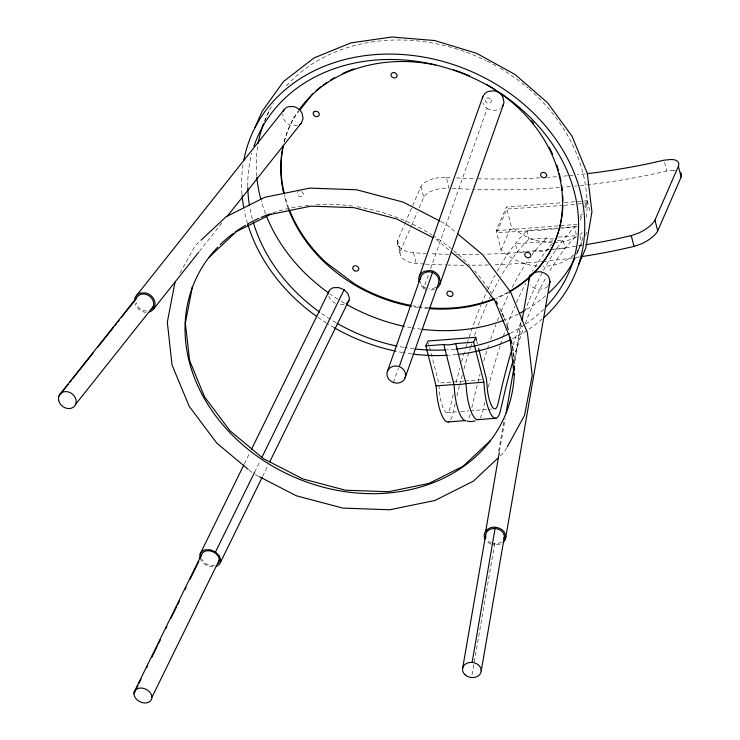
<?xml version="1.0" encoding="UTF-8"?>
<svg xmlns="http://www.w3.org/2000/svg" width="740" height="740" viewBox="0 0 740 740"><rect width="100%" height="100%" fill="white"/><g stroke="black" fill="none" stroke-linecap="round" stroke-linejoin="round"><path stroke-width="0.56" stroke-dasharray="3.7 2.78" d="M500.148 544.122L494.681 544.89L494.727 543.659L471.602 677.535M498.649 451.197L503.755 421.661M514.744 358.049L521.015 321.687M499.472 451.456L505.161 418.507M515.17 360.574L521.645 323.084M453.195 394.697L449.929 408.721A16.049 4.884 85.6 0 1 445.119 411.431L443.963 409.655A23.356 7.113 85.6 0 1 439.532 392.357L438.913 385.124M455.165 403.633L452.307 415.871A25.493 7.761 85.6 0 1 450.447 420.154M456.95 395.909L457.459 393.699A628.723 191.41 85.6 0 1 459.364 386.058M471.815 407.768L475.376 392.311A628.723 191.41 85.6 0 1 480.094 374.005M484.774 402.421L482.166 413.558A25.493 7.761 85.6 0 1 480.306 417.832M426.194 289.571L423.641 288.267L429.034 273.014M430.569 268.657L487.188 108.512L485.042 106.671L482.813 102.749M393.356 382.488L398.333 368.418M264.939 120.518L268.953 111.287M293.789 118.15L298.831 111.398M424.242 264.014L416.259 263.542A22.848 11.766 -4.7 0 1 409.054 262.08L406.991 261.239A22.33 11.664 -2.5 0 1 400.303 251.165L397.574 240.352L404.466 224.507M404.919 223.452L420.995 186.471A21.867 11.433 -2.5 0 1 435.536 178.238M400.34 251.165L411.366 225.811M411.819 224.756L417.332 212.075M419.173 207.847L423.761 197.284A21.867 11.433 -2.5 0 1 438.302 189.052L440.947 188.608A22.394 11.535 -4.7 0 1 449.06 188.108L446.294 177.295A22.394 11.535 -4.7 0 0 438.182 177.794L435.527 178.229M537.37 266.104A51.347 42.421 23.5 0 1 501.082 249.99L496.142 230.649L506.401 207.043L563.334 202.64M501.082 249.99L511.34 226.385L506.401 207.043M580.114 217.209L582.787 211.057M584.572 206.95L587.245 200.79L583.832 201.058M580.16 220.187L582.843 214.036M585.516 207.875L587.745 202.742L584.415 203.158M576.22 254.393L581.131 243.108M585.488 235.505L587.273 231.398M244.385 463.804L249.972 452.399M254.643 472.166L260.23 460.77M262.608 476.43L268.195 465.025M180.014 273.032L195.12 245.773L200.142 241.046M506.678 447.95L504.44 451.983L500.249 455.923M437.312 239.751L437.858 239.057M199.384 251.36L222.379 222.426M557.868 228.059L527.158 230.445L519.443 238.687A638.158 194.278 85.6 0 0 497.206 271.256M553.76 238.854A14.365 13.181 43.1 0 1 546.536 238.058L528.628 239.446L520.979 247.623A628.723 191.41 85.6 0 0 500.804 276.631M546.536 238.058L538.887 246.235A628.723 191.41 85.6 0 0 532.032 254.819M552.364 243.673L550.828 245.301A628.723 191.41 85.6 0 0 532.421 271.303M576.21 234.617L574.924 226.736L567.219 234.978A638.158 194.278 85.6 0 0 525.058 310.689M434.473 289.581L428.978 290.246M673.576 170.302L666.832 170.996L650.562 174.649A718.836 593.832 23.5 0 1 578.023 185.842M297.415 125.633L292.207 125.8A10.786 9.01 38.5 0 1 283.67 119.047L282.625 113.932M344.146 304.399L338.911 304.464M577.737 203.99L583.296 203.297M577.487 226.347L561.891 228.188M563.214 205.415L506.909 209.022L496.642 232.628L537.305 230.482L557.423 228.605M564.333 205.313L575.507 204.268M564.472 202.547L582.695 201.141M496.142 230.649L576.987 224.396M559.005 227.976L574.924 226.736M558.487 237.124L576.395 235.736L568.745 243.913A628.723 191.41 85.6 0 0 548.581 272.921M552.854 240.972L515.327 243.886L517.427 252.1L525.261 251.489M557.405 240.62L563.094 240.176L565.193 248.39L550.643 249.519M526.38 251.406L535.335 250.712A14.116 11.664 23.5 0 0 547.285 249.787L549.524 249.611M463.758 381.109L438.737 383.052L428.543 343.231M464.896 381.026L481.953 379.703M447.284 412.541L456.386 411.838M460.928 411.486L468.892 410.867M470.029 410.774L487.096 409.451M488.234 409.359L491.638 409.1M446.294 177.295L451.992 177.628M456.562 177.896L462.269 178.238A718.836 593.832 23.5 0 0 475.839 178.719M452.482 188.312L465.035 189.052A718.836 593.832 23.5 0 0 471.824 189.32M397.537 240.352A22.33 11.664 -2.5 0 0 404.243 250.407L406.288 251.267A22.848 11.766 -4.7 0 0 413.493 252.729L426.046 253.469M425.389 264.078L432.234 264.485A718.836 593.832 23.5 0 0 446.932 264.994M145.983 312.289L144.208 312.114A10.786 9.01 38.5 0 1 135.67 305.361L134.8 302.817M213.028 566.896L210.317 566.627A11.1 8.186 26.1 0 1 201.225 560.568L200.179 558.321M487.188 108.512L492.535 110.482L498.029 109.825A10.786 9.685 19.5 0 0 500.36 108.53M441.012 221.602L446.128 224.238L455.683 232.212M255.374 474.673L259.472 476.782M436.138 239.307L449.356 250.342M248.982 469.993L252.46 472.897M423.641 288.267L419.885 284.188M328.773 296.157L329.827 298.405A11.1 8.186 26.1 0 0 336.2 303.622M664.622 162.347L666.832 170.996M476.884 341.732L477.448 343.943M420.995 186.471L423.761 197.284M413.493 252.729L416.259 263.542M397.371 243.164L400.137 253.977M587.245 200.79L590.243 212.51M579.975 236.115L581.918 243.71A51.347 42.421 23.5 0 1 577.163 251.23M527.158 230.445L528.628 239.446M573.704 254.884A51.347 42.421 23.5 0 1 543.012 266.308M582.445 232.619A51.347 42.421 23.5 0 1 579.994 234.488M576.488 236.708A51.347 42.421 23.5 0 1 553.27 242.702M552.123 242.702A51.347 42.421 23.5 0 1 511.34 226.385M673.557 170.329A21.932 8.973 -25.4 0 1 675.454 170.394M582.343 245.245A718.836 593.832 23.5 0 1 553.437 249.25M549.052 249.75A718.836 593.832 23.5 0 1 530.321 251.609M523.689 252.155A718.836 593.832 23.5 0 1 484.682 254.181M479.076 254.301A718.836 593.832 23.5 0 1 454.323 254.375M448.69 254.282A718.836 593.832 23.5 0 1 429.468 253.672M585.137 173.946A718.836 593.832 23.5 0 1 577.459 174.797M573.056 175.251A718.836 593.832 23.5 0 1 568.644 175.676M567.543 175.787A718.836 593.832 23.5 0 1 562.021 176.277M556.489 176.721A718.836 593.832 23.5 0 1 547.609 177.36M539.821 177.831A718.836 593.832 23.5 0 1 476.967 178.747M579.42 256.937A718.836 593.832 23.5 0 1 575.998 257.446M572.575 257.936A718.836 593.832 23.5 0 1 545.223 261.275M544.122 261.387A718.836 593.832 23.5 0 1 493.043 264.818M488.566 264.957A718.836 593.832 23.5 0 1 469.484 265.253M463.86 265.253A718.836 593.832 23.5 0 1 448.061 265.022M576.923 185.953A718.836 593.832 23.5 0 1 574.721 186.175M570.309 186.6A718.836 593.832 23.5 0 1 563.677 187.183M559.255 187.535A718.836 593.832 23.5 0 1 472.953 189.357M513.255 344.933A638.158 194.278 85.6 0 1 520.858 321.983M456.081 382.506A638.158 194.278 85.6 0 1 459.771 368.381M461.621 361.721A638.158 194.278 85.6 0 1 465.155 349.715M465.812 347.578A638.158 194.278 85.6 0 1 466.811 344.396M467.144 343.351A638.158 194.278 85.6 0 1 481.065 304.963M481.49 303.937A638.158 194.278 85.6 0 1 487.41 290.524M487.882 289.507A638.158 194.278 85.6 0 1 495.051 275.206M459.642 384.985A628.723 191.41 85.6 0 1 462.472 374.348M464.008 368.835A628.723 191.41 85.6 0 1 470.252 348.226M470.603 347.134A628.723 191.41 85.6 0 1 471.667 343.887M474.571 335.424A628.723 191.41 85.6 0 1 476.791 329.245M478.299 325.202A628.723 191.41 85.6 0 1 487.087 303.807M489.408 298.701A628.723 191.41 85.6 0 1 490.352 296.694M492.248 292.762A628.723 191.41 85.6 0 1 499.065 279.711M483.803 360.944A628.723 191.41 85.6 0 1 487.114 350.122M487.466 349.021A628.723 191.41 85.6 0 1 489.233 343.582M490.666 339.29A628.723 191.41 85.6 0 1 495.837 324.814M497.354 320.827A628.723 191.41 85.6 0 1 499.408 315.61M501.082 311.531A628.723 191.41 85.6 0 1 509.213 293.327M512.228 287.231A628.723 191.41 85.6 0 1 528.896 259.167M488.4 387.002A628.723 191.41 85.6 0 1 500.111 345.904M500.462 344.812A628.723 191.41 85.6 0 1 502.608 338.365M503.329 336.247A628.723 191.41 85.6 0 1 505.531 329.994M507.029 325.905A628.723 191.41 85.6 0 1 514.707 306.591M516.483 302.531A628.723 191.41 85.6 0 1 525.742 283.272M515.586 352.249A628.723 191.41 85.6 0 1 523.448 328.606M525.317 323.5A628.723 191.41 85.6 0 1 546.305 276.964M470.214 414.483A25.493 7.761 85.6 0 1 467.625 419.654M507.557 292.411A144.615 119.473 23.5 0 1 496.059 297.887M428.525 307.785A144.615 119.473 23.5 0 1 412.929 305.759M289.035 208.828A144.615 119.473 23.5 0 1 284.53 194.638M284.225 141.951A144.615 119.473 23.5 0 1 294.15 117.336M545.482 295.907A169.774 140.249 23.5 0 1 525.308 310.18M518.259 313.982A169.774 140.249 23.5 0 1 504.662 319.976M421.273 329.207A169.774 140.249 23.5 0 1 412.263 327.875M411.144 327.681A169.774 140.249 23.5 0 1 405.511 326.59M344.581 303.252A169.774 140.249 23.5 0 1 338.689 299.7M337.718 299.08A169.774 140.249 23.5 0 1 330.068 293.983M265.503 213.749A169.774 140.249 23.5 0 1 261.164 200.605M256.715 176.166A169.774 140.249 23.5 0 1 257.927 144.716M264.319 121.628A169.774 140.249 23.5 0 1 273.384 103.369M286.445 85.868A169.774 140.249 23.5 0 1 486.032 60.615M487.068 61.133A169.774 140.249 23.5 0 1 496.272 65.999M500.277 68.302A169.774 140.249 23.5 0 1 528.073 88.143M528.934 88.883A169.774 140.249 23.5 0 1 586.404 218.494M582.769 237.688A169.774 140.249 23.5 0 1 576.109 255.772M494.681 544.89A10.786 8.63 9.8 0 1 491.887 544.381M490.99 544.085A10.786 8.63 9.8 0 1 487.096 541.736M501.433 541.995A9.435 7.548 9.8 0 1 492.304 543.197M491.536 542.929A9.435 7.548 9.8 0 1 486.735 539.192M542.309 318.912A176.083 145.465 23.5 0 1 527.944 329.837M526.991 330.456A176.083 145.465 23.5 0 1 512.024 338.939M456.589 354.553A176.083 145.465 23.5 0 1 448.644 355.219M411.865 353.942A176.083 145.465 23.5 0 1 403.901 352.749M402.764 352.555A176.083 145.465 23.5 0 1 397.075 351.472M334.351 327.774A176.083 145.465 23.5 0 1 327.394 323.611M326.414 323.001A176.083 145.465 23.5 0 1 317.719 317.192M247.502 223.397A176.083 145.465 23.5 0 1 244.191 210.012M242.017 194.324A176.083 145.465 23.5 0 1 243.016 164.891M547.859 286.204A11.1 8.88 9.8 0 1 544.298 288.517L538.831 289.285A10.786 8.63 9.8 0 1 530.071 284.854M509.203 292.106A144.615 119.473 23.5 0 1 495.707 298.701M428.173 308.599A144.615 119.473 23.5 0 1 419.201 307.609M418.1 307.461A144.615 119.473 23.5 0 1 412.578 306.564M287.897 207.552A144.615 119.473 23.5 0 1 284.179 195.453M284.16 141.645A144.615 119.473 23.5 0 1 298.535 110.621M214.924 565.351A9.435 6.956 26.1 0 1 201.631 558.487M435.758 287.175A9.426 8.464 19.5 0 1 429.015 288.905M425.861 288.017A9.426 8.464 19.5 0 1 420.431 281.552M146.668 311.004A9.435 7.872 38.5 0 1 136.188 302.752M543.669 309.246A169.774 140.249 23.5 0 1 525.446 324.268M524.512 324.897A169.774 140.249 23.5 0 1 510.804 332.954M454.85 349.206A169.774 140.249 23.5 0 1 446.969 349.854M413.919 348.836A169.774 140.249 23.5 0 1 404.919 347.56M403.79 347.375A169.774 140.249 23.5 0 1 398.157 346.32M336.108 322.751A169.774 140.249 23.5 0 1 331.187 319.8M330.216 319.19A169.774 140.249 23.5 0 1 320.651 312.817M252.386 218.994A169.774 140.249 23.5 0 1 249.695 206.802M247.771 186.563A169.774 140.249 23.5 0 1 251.896 153.069M272.94 212.833A169.016 139.62 23.5 0 1 304.048 205.738M305.195 205.59A169.016 139.62 23.5 0 1 308.654 205.211M316.507 204.582A169.016 139.62 23.5 0 1 353.776 206.247M357.143 206.756A169.016 139.62 23.5 0 1 431.799 234.811M432.752 235.403A169.016 139.62 23.5 0 1 469.78 265.595M474.423 270.655A169.016 139.62 23.5 0 1 492.618 295.242M499.75 308.247A169.016 139.62 23.5 0 1 501.72 312.428M503.996 317.719A169.016 139.62 23.5 0 1 506.817 325.193M301.393 191.567A3.145 2.599 23.5 0 1 302.549 196.1A3.145 2.599 23.5 0 1 297.489 194.528L297.323 193.852A3.145 2.599 23.5 0 1 297.554 192.567M298.479 191.632A3.145 2.599 23.5 0 1 299.136 191.364M490.195 98.762L489.547 98.328A3.145 2.599 23.5 0 0 485.19 100.224A3.145 2.599 23.5 0 0 489.575 103.156A3.145 2.599 23.5 0 0 490.195 98.762"/><path stroke-width="1.11" d="M485.098 539.044C481.444 532.652 488.992 526.205 495.291 527.287L472.12 662.411M134.199 692.011L133.931 693.852A9.435 6.956 26.1 0 0 141.913 702.538A9.435 6.956 26.1 0 0 151.672 699.004L151.931 697.163A9.435 6.956 26.1 0 0 143.958 688.477A9.435 6.956 26.1 0 0 134.199 692.011L201.548 554.695A9.435 6.956 26.1 0 1 211.307 551.161A9.435 6.956 26.1 0 1 219.29 559.847L219.022 561.688A9.435 6.956 26.1 0 1 218.161 563.288M201.308 556.369L201.548 554.695M485.736 530.978L499.278 452.593M506.141 412.828L513.995 367.382M522.033 320.808L529.886 275.373L533.975 272.45L539.442 271.682A10.786 8.63 9.8 0 1 548.692 276.797L549.996 281.311L505.846 536.916A11.1 8.88 9.8 0 1 503.108 542.383M462.482 669.191L485.607 535.307M481.24 670.755L504.365 536.87M175.001 282.273L167.314 322.187L172.05 365.061L189.292 406.454L216.82 443.158L248.113 469.271M192.326 287.037L185.361 323.149L189.634 360.954M134.625 300.255L135.143 297.841A11.109 9.268 38.5 0 1 140.313 293.04L145.521 292.874A10.786 9.01 38.5 0 1 154.068 299.626C156.464 304.121 154.549 310.476 149.415 311.947M419.247 276.575L482.804 96.811M387.418 371.295L420.709 277.139M418.951 281.681L418.729 279.082A10.786 9.685 19.5 0 1 424.658 271.21L430.153 270.544L432.937 271.219L399.221 366.615M405.122 377.807A9.426 8.464 19.5 0 0 394.392 366.06A9.426 8.464 19.5 0 0 389.305 379.805A9.426 8.464 19.5 0 0 405.122 377.807L438.413 283.651A9.426 8.464 19.5 0 0 431.318 272.098A9.426 8.464 19.5 0 0 420.255 279.304M439.875 284.216L503.431 104.451M254.8 128.029L262.099 111.379L283.485 81.548L314.084 57.896L351.019 42.865L391.95 37L434.713 40.552L476.615 53.308L515.003 74.463L547.498 102.684L572.029 136.197L587.255 173.253M448.93 421.643A25.493 7.761 85.6 0 1 444.675 420.19L442.946 417.545A32.791 9.981 85.6 0 1 436.73 393.255L436.091 385.901L425.861 345.894L427.979 341.02L475.746 337.311L476.597 340.631M513.033 360.778A628.723 191.41 85.6 0 0 505.226 389.989L500.074 412.161A25.493 7.761 85.6 0 1 492.442 416.481L490.713 413.836A32.791 9.981 85.6 0 1 484.497 389.545L483.868 382.192L473.628 342.185L475.746 337.311M578.578 264.754L585.784 248.067L591.926 211.788L587.329 173.632A718.836 593.832 23.5 0 0 647.796 163.836L664.067 160.182L670.81 159.488M670.792 159.516A21.932 8.973 -25.4 0 1 678.423 166.232L654.946 220.122L657.712 230.936L681.142 177.054A21.932 8.973 -25.4 0 0 680.634 172.503M200.161 553.955L243.876 464.84M251.498 449.291L328.764 291.791M133.949 693.685L138.001 685.425M139.018 683.353L141.044 679.227M146.613 667.869L147.63 665.806M151.681 657.546L157.25 646.187M158.258 644.124L160.284 639.998M165.862 628.639L166.87 626.577M170.922 618.316L176.49 606.957M177.508 604.895L179.533 600.76M185.102 589.401L186.119 587.338M190.171 579.078L198.773 561.53M216.321 566.322A10.786 7.955 26.1 0 0 220.77 560.328L219.345 555.823L215.506 551.957L254.643 472.166M261.757 457.662L344.1 289.793L338.855 287.592L333.62 287.657A10.786 7.955 26.1 0 0 328.412 293.9M151.913 697.33L219.271 560.023L220.77 560.328M220.418 562.437L262.099 477.466M269.721 461.917L349.012 300.274M507.242 446.932L524.503 415.464L532.199 375.55L527.407 332.695L510.637 292.041L482.61 254.68L457.422 233.664M227.402 216.089L301.411 122.933L303.113 118.419L302.068 113.312A10.786 9.01 38.5 0 0 293.53 106.56L288.322 106.727A11.1 9.268 38.5 0 0 283.152 111.518M529.886 275.373L528.73 277.407L528.471 281.2M300.172 109.705L312.891 93.582M136.327 295.741L284.327 109.428M59.931 394.254L137.455 296.666A9.435 7.872 38.5 0 1 150.646 297.119A9.435 7.872 38.5 0 1 150.766 309.736M58.932 396.057L68.256 384.31M69.699 382.497L71.133 380.693M72.566 378.889L93.379 352.684M97.689 347.264L113.479 327.376M114.913 325.572L116.356 323.769M117.79 321.956L119.223 320.152M121.379 317.442L136.447 298.461L135.143 297.841M75.758 404.114L153.282 306.526L154.586 307.156M153.402 309.246L198.672 252.266M200.984 240.26L226.144 216.709L264.661 197.34L309.727 188.117L356.634 189.782L403.161 202.103L439.995 221.075M208.985 257.354L236.263 231.694L271.247 214.101L270.377 214.498L310.874 206.136L353.951 207.663L396.677 218.975L433.104 237.743M463.129 466.246L490.407 440.596M497.743 458.282L473.443 481.102L434.907 500.48L389.832 509.768L342.888 508.102L296.324 495.772L259.472 476.782M299.644 124.57L301.411 122.933M463.138 466.228L429.015 483.387L388.537 491.739L345.488 490.213L302.789 478.91L263.366 458.596L229.881 430.661L204.638 397.001L189.347 359.918M585.747 244.69A718.836 593.832 23.5 0 0 614.995 239.27L631.266 235.616L638.814 232.971A22.394 9.167 -25.4 0 0 654.983 220.113M581.696 256.595A718.836 593.832 23.5 0 0 617.761 250.083L634.041 246.429L641.58 243.784A22.394 9.167 -25.4 0 0 657.749 230.926M475.154 420.93L471.084 421.578L467.134 421.208M425.861 345.894L443.769 344.498A14.365 6.808 -14.4 0 0 455.711 343.573L473.628 342.185M436.091 385.901L454.009 384.513L454.638 391.867A32.791 9.981 85.6 0 0 460.854 416.158L462.583 418.794A25.493 7.761 85.6 0 0 466.024 420.551L448.107 421.948M483.868 382.192L465.95 383.579A14.005 3.607 -9.3 0 1 454.009 384.513M477.966 419.626L495.874 418.239M215.506 551.957L210.262 549.755L205.026 549.82A10.786 7.955 26.1 0 0 199.809 556.064L200.179 558.321M344.1 289.793L347.948 293.66L349.363 298.164A10.786 7.955 26.1 0 1 346.311 303.502M451.123 251.813L469.632 267.26L494.894 300.94L510.202 338.041L509.851 337.024L514.124 374.838M502.793 96.848L503.949 101.944A10.786 9.685 19.5 0 1 502.21 106.699M678.377 166.241L681.142 177.054M631.266 235.616L634.041 246.429M478.577 348.374L486.504 379.343L487.299 388.648A23.356 7.113 85.6 0 0 491.73 405.946L492.896 407.721A16.049 4.884 85.6 0 0 497.696 405.011L502.747 383.246A638.158 194.278 85.6 0 1 511.627 350.325M455.711 343.573L465.95 383.579L466.579 390.942A32.791 9.981 85.6 0 0 472.795 415.233L474.525 417.869A25.493 7.761 85.6 0 0 478.78 419.321M443.769 344.498L454.009 384.513M505.846 536.916L504.541 532.402A10.786 8.63 9.8 0 0 495.291 527.287M562.872 205.313A144.615 119.473 23.5 0 1 509.564 291.292M493.904 298.757A144.615 119.473 23.5 0 1 429.663 307.877M410.719 305.343A144.615 119.473 23.5 0 1 354.858 284.095L326.155 262.663A144.615 119.473 23.5 0 1 289.442 209.873M284.262 193.529A144.615 119.473 23.5 0 1 283.429 145.308M316.147 90.641A144.615 119.473 23.5 0 1 321.308 86.432M323.103 85.082A144.615 119.473 23.5 0 1 326.793 82.492M330.595 80.022A144.615 119.473 23.5 0 1 334.508 77.709M342.463 73.584A144.615 119.473 23.5 0 1 353.924 68.848M531.542 120.768A144.615 119.473 23.5 0 1 533.725 123.441M549.163 147.204A144.615 119.473 23.5 0 1 552.595 154.401M556.702 164.946A144.615 119.473 23.5 0 1 558.376 170.283M559.255 173.484A144.615 119.473 23.5 0 1 560.032 176.675M560.273 177.73A144.615 119.473 23.5 0 1 560.976 181.161M561.752 185.768A144.615 119.473 23.5 0 1 562.335 190.393M562.788 196.165A144.615 119.473 23.5 0 1 562.927 200.762M514.328 373.626A169.016 139.62 23.5 0 1 295.297 477.577A169.016 139.62 23.5 0 1 217.819 247.049M220.215 244.625A169.016 139.62 23.5 0 1 233.257 233.433M235.107 232.073A169.016 139.62 23.5 0 1 236.976 230.751M237.901 230.122A169.016 139.62 23.5 0 1 245.532 225.284M247.511 224.137A169.016 139.62 23.5 0 1 258.861 218.365M260.998 217.421A169.016 139.62 23.5 0 1 269.693 213.971M496.004 301.05A169.016 139.62 23.5 0 1 497.65 304.112M502.192 313.483A169.016 139.62 23.5 0 1 503.561 316.655M507.178 326.266A169.016 139.62 23.5 0 1 508.223 329.476M511.164 340.428A169.016 139.62 23.5 0 1 511.895 343.86M512.33 346.163A169.016 139.62 23.5 0 1 513.079 350.769M513.384 353.082A169.016 139.62 23.5 0 1 513.782 356.541M513.986 358.845A169.016 139.62 23.5 0 1 514.282 363.433M514.365 365.717A169.016 139.62 23.5 0 1 514.402 370.259M243.765 160.451A176.083 145.465 23.5 0 1 484.913 77.987A176.083 145.465 23.5 0 1 544.02 317.395M510.979 339.438A176.083 145.465 23.5 0 1 457.718 354.432M447.496 355.283A176.083 145.465 23.5 0 1 412.994 354.081M395.946 351.241A176.083 145.465 23.5 0 1 334.351 327.774M316.776 316.526A176.083 145.465 23.5 0 1 247.845 224.507M243.775 207.783A176.083 145.465 23.5 0 1 242.119 195.471M501.11 93.786A144.615 119.473 23.5 0 1 509.203 292.106M494.625 299.136A144.615 119.473 23.5 0 1 429.311 308.691M411.468 306.369A144.615 119.473 23.5 0 1 288.674 209.642M283.642 193.223A144.615 119.473 23.5 0 1 283.078 146.122M299.182 109.705A144.615 119.473 23.5 0 1 435.102 64.926M453.722 69.865A144.615 119.473 23.5 0 1 469.669 75.924M486.846 84.6A144.615 119.473 23.5 0 1 495.541 89.966M482.378 98.466A10.786 9.685 19.5 0 1 488.215 91.446L493.71 90.779A11.1 9.962 19.5 0 1 502.793 96.848M432.937 271.219A11.109 9.972 19.5 0 1 439.236 276.603L440.393 281.709A10.786 9.685 19.5 0 1 436.804 288.286M485.856 537.296A9.435 7.548 9.8 0 1 495.245 528.527A9.435 7.548 9.8 0 1 503.977 538.803M549.996 281.311A11.1 8.88 9.8 0 1 548.849 284.956M575.119 257.835A169.774 140.249 23.5 0 1 548.877 292.892M524.318 310.745A169.774 140.249 23.5 0 1 519.277 313.464M503.607 320.374A169.774 140.249 23.5 0 1 422.392 329.346M404.392 326.358A169.774 140.249 23.5 0 1 346.57 304.39M328.19 292.651A169.774 140.249 23.5 0 1 266.779 216.968M260.868 199.495A169.774 140.249 23.5 0 1 256.817 177.304M258.121 143.597A169.774 140.249 23.5 0 1 263.505 123.765M253.885 146.501A169.774 140.249 23.5 0 1 485.995 84.49A169.774 140.249 23.5 0 1 546.037 306.822M509.777 333.481A169.774 140.249 23.5 0 1 455.97 349.086M445.832 349.909A169.774 140.249 23.5 0 1 415.038 348.966M397.029 346.089A169.774 140.249 23.5 0 1 337.098 323.325M319.717 312.151A169.774 140.249 23.5 0 1 253.321 222.315M249.5 205.692A169.774 140.249 23.5 0 1 247.789 187.701M313.862 111.962L313.455 112.48A3.145 2.599 23.5 0 0 316.248 116.606A3.145 2.599 23.5 0 0 318.996 113.127A3.145 2.599 23.5 0 0 313.862 111.962M530.571 256.549L530.164 257.067A3.145 2.599 23.5 0 1 525.021 255.901A3.145 2.599 23.5 0 1 527.768 252.423A3.145 2.599 23.5 0 1 530.571 256.549M393.754 72.575L393.005 72.631A3.145 2.599 23.5 0 0 391.904 76.895A3.145 2.599 23.5 0 0 396.945 76.507A3.145 2.599 23.5 0 0 393.754 72.575M451.021 296.398L450.272 296.453A3.145 2.599 23.5 0 1 447.071 292.522A3.145 2.599 23.5 0 1 452.112 292.134A3.145 2.599 23.5 0 1 451.021 296.398M354.479 270.701L353.822 270.267A3.145 2.599 23.5 0 1 354.442 265.873A3.145 2.599 23.5 0 1 358.826 268.805A3.145 2.599 23.5 0 1 354.479 270.701M546.703 175.177L546.527 174.501A3.145 2.599 23.5 0 0 541.476 172.929A3.145 2.599 23.5 0 0 542.633 177.461A3.145 2.599 23.5 0 0 546.703 175.177M465.044 674.769A9.435 7.548 9.8 0 0 480.852 672.688A9.435 7.548 9.8 0 0 469.687 662.466A9.435 7.548 9.8 0 0 465.044 674.769M58.673 400.34A9.435 7.872 38.5 0 0 73.242 407.324A9.435 7.872 38.5 0 0 70.115 392.589A9.435 7.872 38.5 0 0 58.673 400.34"/></g></svg>
